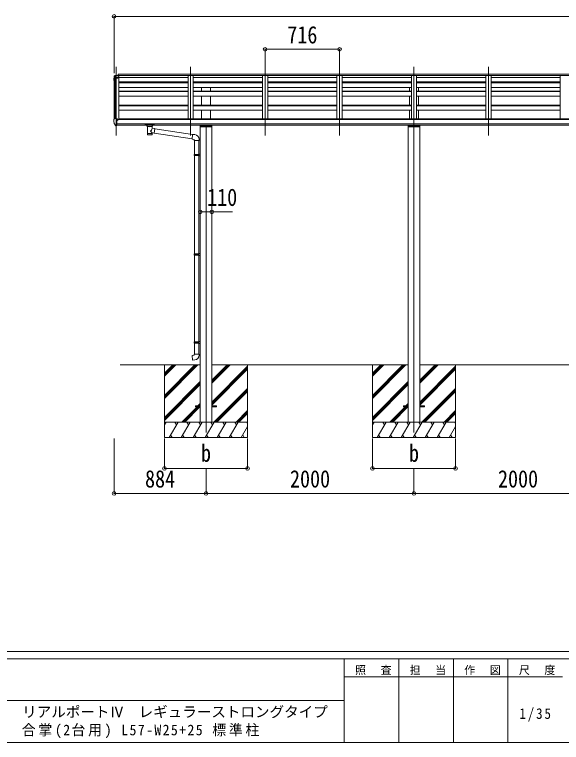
# Model space of a CAD drawing. Units: millimetres at full size, sheet at 1:35. Extents: x -9783 to 9892, y -6828 to 6752.
# Drawn here: x 36 to 5295, y -6828 to 167 of the extents above; entities that cross this region are included whole.
import ezdxf
from ezdxf.enums import TextEntityAlignment as Align

# ---------------------------------------------------------------- set-up
doc = ezdxf.new("R2010")
doc.units = ezdxf.units.MM
doc.header["$LTSCALE"] = 35
doc.header["$PDMODE"] = 32
doc.header["$PDSIZE"] = 35
for name, color, linetype, lineweight in [('0-0_0', 7, 'Continuous', 9), ('0-1_本体', 4, 'Continuous', 9), ('0-2_部品', 7, 'Continuous', 9), ('0-8_PARTS2', 2, 'Continuous', 9), ('0-A_寸法', 6, 'Continuous', 9), ('F-0_240', 7, 'Continuous', 9)]:
    doc.layers.add(name, color=color, linetype=linetype, lineweight=lineweight)
doc.styles.add('ＭＳ ゴシック', font='')
doc.styles.get('ＭＳ ゴシック').set_extended_font_data('MS Gothic')

msp = doc.modelspace()

# ---------------------------------------------------------------- linework, layer by layer
at = {"layer": '0-0_0'}
for p, q in [((1051.09, -3198.79), (1822.09, -3198.79)), ((1477.09, -3198.79), (1477.09, -3898.79)), ((1477.09, -3492.97), (1771.27, -3198.79)), ((1477.09, -3507.11), (1785.41, -3198.79)), ((1477.09, -3521.25), (1799.55, -3198.79)), ((1477.09, -3309.12), (1587.42, -3198.79)), ((1477.09, -3294.98), (1573.28, -3198.79)), ((1477.09, -3280.84), (1559.14, -3198.79)), ((1932.09, -3374.62), (2107.92, -3198.79)), ((1932.09, -3360.48), (2093.78, -3198.79)), ((1932.09, -3346.34), (2079.64, -3198.79)), ((1932.09, -3198.79), (3822.09, -3198.79)), ((1932.09, -3558.47), (2277.09, -3213.47)), ((2277.09, -3198.79), (2277.09, -3898.79)), ((3477.09, -3198.79), (3477.09, -3898.79)), ((3477.09, -3492.97), (3771.27, -3198.79)), ((3477.09, -3507.11), (3785.41, -3198.79)), ((3477.09, -3521.25), (3799.55, -3198.79)), ((3477.09, -3309.12), (3587.42, -3198.79)), ((3477.09, -3294.98), (3573.28, -3198.79)), ((3477.09, -3280.84), (3559.14, -3198.79)), ((3932.09, -3374.62), (4107.92, -3198.79)), ((3932.09, -3360.48), (4093.78, -3198.79)), ((3932.09, -3346.34), (4079.64, -3198.79)), ((3932.09, -3198.79), (5822.09, -3198.79)), ((3932.09, -3558.47), (4277.09, -3213.47)), ((4277.09, -3198.79), (4277.09, -3898.79)), ((1932.09, -3572.61), (2277.09, -3227.62)), ((1932.09, -3586.75), (2277.09, -3241.76)), ((3932.09, -3572.61), (4277.09, -3227.62)), ((3932.09, -3586.75), (4277.09, -3241.76)), ((1477.09, -3705.1), (1822.09, -3360.1)), ((1477.09, -3719.24), (1822.09, -3374.25)), ((1477.09, -3733.39), (1822.09, -3388.39)), ((1953.9, -3748.79), (2277.09, -3425.6)), ((3477.09, -3705.1), (3822.09, -3360.1)), ((3477.09, -3719.24), (3822.09, -3374.25)), ((3477.09, -3733.39), (3822.09, -3388.39)), ((3953.9, -3748.79), (4277.09, -3425.6)), ((1968.04, -3748.79), (2277.09, -3439.75)), ((1982.18, -3748.79), (2277.09, -3453.89)), ((3968.04, -3748.79), (4277.09, -3439.75)), ((3982.18, -3748.79), (4277.09, -3453.89)), ((1645.53, -3748.79), (1791.03, -3603.29)), ((1659.67, -3748.79), (1805.17, -3603.29)), ((1673.82, -3748.79), (1819.32, -3603.29)), ((1800.03, -3594.29), (1822.09, -3572.24)), ((1814.17, -3594.29), (1822.09, -3586.38)), ((3645.53, -3748.79), (3791.03, -3603.29)), ((3659.67, -3748.79), (3805.17, -3603.29)), ((3673.82, -3748.79), (3819.32, -3603.29)), ((3800.03, -3594.29), (3822.09, -3572.24)), ((3814.17, -3594.29), (3822.09, -3586.38)), ((2166.03, -3748.79), (2277.09, -3637.74)), ((2180.17, -3748.79), (2277.09, -3651.88)), ((2194.32, -3748.79), (2277.09, -3666.02)), ((4166.03, -3748.79), (4277.09, -3637.74)), ((4180.17, -3748.79), (4277.09, -3651.88)), ((4194.32, -3748.79), (4277.09, -3666.02)), ((2277.09, -3748.79), (1477.09, -3748.79)), ((1477.09, -3776.3), (1492.97, -3748.79)), ((1521.84, -3898.79), (1608.44, -3748.79)), ((1593.44, -3774.77), (1578.44, -3748.79)), ((1637.31, -3898.79), (1723.91, -3748.79)), ((1708.91, -3774.78), (1693.91, -3748.79)), ((1752.78, -3898.79), (1839.38, -3748.79)), ((1824.38, -3774.78), (1809.38, -3748.79)), ((1868.25, -3898.79), (1954.85, -3748.79)), ((1939.85, -3774.77), (1924.85, -3748.79)), ((1983.72, -3898.79), (2070.32, -3748.79)), ((2055.32, -3774.77), (2040.32, -3748.79)), ((2099.19, -3898.79), (2185.79, -3748.79)), ((2155.79, -3748.79), (2170.79, -3774.77)), ((2271.26, -3748.79), (2277.09, -3758.89)), ((4277.09, -3748.79), (3477.09, -3748.79)), ((3477.09, -3776.3), (3492.97, -3748.79)), ((3521.84, -3898.79), (3608.44, -3748.79)), ((3593.44, -3774.77), (3578.44, -3748.79)), ((3637.31, -3898.79), (3723.91, -3748.79)), ((3708.91, -3774.78), (3693.91, -3748.79)), ((3752.78, -3898.79), (3839.38, -3748.79)), ((3824.38, -3774.78), (3809.38, -3748.79)), ((3868.25, -3898.79), (3954.85, -3748.79)), ((3939.85, -3774.77), (3924.85, -3748.79)), ((3983.72, -3898.79), (4070.32, -3748.79)), ((4055.32, -3774.77), (4040.32, -3748.79)), ((4099.19, -3898.79), (4185.79, -3748.79)), ((4155.79, -3748.79), (4170.79, -3774.77)), ((4271.26, -3748.79), (4277.09, -3758.89)), ((2214.66, -3898.79), (2277.09, -3790.66)), ((4214.66, -3898.79), (4277.09, -3790.66)), ((1477.09, -3898.79), (2277.09, -3898.79)), ((1536.83, -3872.81), (1551.83, -3898.79)), ((1652.3, -3872.81), (1667.3, -3898.79)), ((1767.78, -3872.81), (1782.78, -3898.79)), ((1883.25, -3872.81), (1898.24, -3898.79)), ((1998.71, -3872.81), (2013.71, -3898.79)), ((2114.18, -3872.81), (2129.18, -3898.79)), ((2229.65, -3872.81), (2244.65, -3898.79)), ((3477.09, -3898.79), (4277.09, -3898.79)), ((3536.83, -3872.81), (3551.83, -3898.79)), ((3652.3, -3872.81), (3667.3, -3898.79)), ((3767.78, -3872.81), (3782.78, -3898.79)), ((3883.25, -3872.81), (3898.24, -3898.79)), ((3998.71, -3872.81), (4013.71, -3898.79)), ((4114.18, -3872.81), (4129.18, -3898.79)), ((4229.65, -3872.81), (4244.65, -3898.79))]:
    msp.add_line(p, q, dxfattribs=at)
at = {"layer": '0-1_本体'}
for p, q in [((993.1, -421.42), (993.09, -839.13)), ((994.04, -420.53), (1001.87, -420.12)), ((1002.09, -420.2), (1002.09, -832.58)), ((1002.17, -420.31), (1002.79, -421.93)), ((6724.09, -420.11), (1032.59, -420.11)), ((1038.09, -420.11), (1038.09, -842.41)), ((1038.09, -436.65), (1704.09, -436.65)), ((1038.09, -480.23), (1704.09, -480.23)), ((1038.09, -482.61), (1704.09, -482.61)), ((1704.09, -485.59), (1038.09, -485.59)), ((1704.09, -488.17), (1038.09, -488.17)), ((1704.09, -420.11), (1704.09, -836)), ((1704.09, -420.11), (1754.09, -420.11)), ((1754.09, -420.11), (1754.09, -836)), ((1754.09, -436.65), (2420.09, -436.65)), ((1754.09, -480.23), (2420.09, -480.23)), ((1754.09, -482.61), (2420.09, -482.61)), ((2420.09, -485.59), (1754.09, -485.59)), ((2420.09, -488.17), (1754.09, -488.17)), ((1834.59, -485.59), (1834.59, -482.61)), ((1919.59, -485.59), (1919.59, -482.61)), ((2420.09, -420.11), (2420.09, -836)), ((2420.09, -420.11), (2470.09, -420.11)), ((2470.09, -420.11), (2470.09, -836)), ((2470.09, -436.65), (3136.09, -436.65)), ((2470.09, -480.23), (3136.09, -480.23)), ((2470.09, -482.61), (3136.09, -482.61)), ((3136.09, -485.59), (2470.09, -485.59)), ((3136.09, -488.17), (2470.09, -488.17)), ((3136.09, -420.11), (3136.09, -836)), ((3136.09, -420.11), (3186.09, -420.11)), ((3186.09, -420.11), (3186.09, -836)), ((3186.09, -436.65), (3852.09, -436.65)), ((3186.09, -480.23), (3852.09, -480.23)), ((3186.09, -482.61), (3852.09, -482.61)), ((3852.09, -485.59), (3186.09, -485.59)), ((3852.09, -488.17), (3186.09, -488.17)), ((3834.59, -485.59), (3834.59, -482.61)), ((3852.09, -420.11), (3852.09, -836)), ((3852.09, -420.11), (3902.09, -420.11)), ((3902.09, -420.11), (3902.09, -836)), ((3902.09, -436.65), (4568.09, -436.65)), ((3902.09, -480.23), (4568.09, -480.23)), ((3902.09, -482.61), (4568.09, -482.61)), ((4568.09, -485.59), (3902.09, -485.59)), ((4568.09, -488.17), (3902.09, -488.17)), ((3919.59, -485.59), (3919.59, -482.61)), ((4568.09, -420.11), (4568.09, -836)), ((4568.09, -420.11), (4618.09, -420.11)), ((4618.09, -420.11), (4618.09, -836)), ((4618.09, -436.65), (5284.09, -436.65)), ((4618.09, -480.23), (5284.09, -480.23)), ((4618.09, -482.61), (5284.09, -482.61)), ((5284.09, -485.59), (4618.09, -485.59)), ((5284.09, -488.17), (4618.09, -488.17)), ((5284.09, -420.11), (5284.09, -836)), ((5284.09, -420.11), (5334.09, -420.11)), ((1704.09, -532.95), (1038.09, -532.95)), ((2420.09, -532.95), (1754.09, -532.95)), ((1834.59, -568.93), (1834.59, -532.95)), ((1919.59, -568.93), (1919.59, -532.95)), ((3136.09, -532.95), (2470.09, -532.95)), ((3852.09, -532.95), (3186.09, -532.95)), ((3834.59, -568.93), (3834.59, -532.95)), ((4568.09, -532.95), (3902.09, -532.95)), ((3919.59, -568.93), (3919.59, -532.95)), ((5284.09, -532.95), (4618.09, -532.95)), ((1704.09, -568.93), (1038.09, -568.93)), ((1704.09, -573.73), (1038.09, -573.73)), ((1704.09, -618.02), (1038.09, -618.02)), ((2420.09, -568.93), (1754.09, -568.93)), ((2420.09, -573.73), (1754.09, -573.73)), ((2420.09, -618.02), (1754.09, -618.02)), ((1834.59, -702.21), (1834.59, -618.02)), ((1919.59, -702.21), (1919.59, -618.02)), ((3136.09, -568.93), (2470.09, -568.93)), ((3136.09, -573.73), (2470.09, -573.73)), ((3136.09, -618.02), (2470.09, -618.02)), ((3852.09, -568.93), (3186.09, -568.93)), ((3852.09, -573.73), (3186.09, -573.73)), ((3852.09, -618.02), (3186.09, -618.02)), ((3834.59, -702.21), (3834.59, -618.02)), ((4568.09, -568.93), (3902.09, -568.93)), ((4568.09, -573.73), (3902.09, -573.73)), ((4568.09, -618.02), (3902.09, -618.02)), ((3919.59, -702.21), (3919.59, -618.02)), ((5284.09, -568.93), (4618.09, -568.93)), ((5284.09, -573.73), (4618.09, -573.73)), ((5284.09, -618.02), (4618.09, -618.02)), ((1704.09, -702.21), (1038.09, -702.21)), ((1704.09, -709.06), (1038.09, -709.06)), ((1704.09, -752.66), (1038.09, -752.66)), ((2420.09, -702.21), (1754.09, -702.21)), ((2420.09, -709.06), (1754.09, -709.06)), ((2420.09, -752.66), (1754.09, -752.66)), ((1834.59, -836), (1834.59, -752.66)), ((1919.59, -836), (1919.59, -752.66)), ((3136.09, -702.21), (2470.09, -702.21)), ((3136.09, -709.06), (2470.09, -709.06)), ((3136.09, -752.66), (2470.09, -752.66)), ((3852.09, -702.21), (3186.09, -702.21)), ((3852.09, -709.06), (3186.09, -709.06)), ((3852.09, -752.66), (3186.09, -752.66)), ((3834.59, -836), (3834.59, -752.66)), ((4568.09, -702.21), (3902.09, -702.21)), ((4568.09, -709.06), (3902.09, -709.06)), ((4568.09, -752.66), (3902.09, -752.66)), ((3919.59, -836), (3919.59, -752.66)), ((5284.09, -702.21), (4618.09, -702.21)), ((5284.09, -709.06), (4618.09, -709.06)), ((5284.09, -752.66), (4618.09, -752.66)), ((1038.09, -836), (1038.09, -836)), ((1043.09, -836), (1043.09, -842.41)), ((6711.09, -836), (1043.09, -836)), ((1019.59, -842.41), (6734.59, -842.41)), ((1019.59, -883.92), (6734.59, -883.92)), ((1019.59, -895.83), (6734.59, -895.83)), ((1822.09, -912.76), (1822.09, -3748.79)), ((1932.09, -912.76), (1932.09, -3748.79)), ((3822.09, -912.76), (3822.09, -3748.79)), ((3932.09, -912.76), (3932.09, -3748.79))]:
    msp.add_line(p, q, dxfattribs=at)
for points in [[(6724.09, -405.67), (1032.59, -405.67), (1032.59, -420.11)], [(1002.79, -832.58), (1002.79, -420.11), (1038.09, -420.11)]]:
    msp.add_lwpolyline(points, dxfattribs=at)
msp.add_circle((1027.06, -847.08), 3, dxfattribs=at)
for centre, radius, start, end in [((994.09, -421.53), 1, 93, 173.76966), ((1001.89, -420.42), 0.301, 21.06327, 92.86679)]:
    msp.add_arc(centre, radius, start, end, dxfattribs=at)
at = {"layer": '0-2_部品', "color": 4}
for p, q in [((991.09, -446.89), (991.09, -447.52)), ((998, -438.08), (993.93, -443.89)), ((1001.09, -437.52), (998.76, -437.66)), ((1001.09, -437.52), (1019.59, -437.52)), ((1013.09, -445.59), (1013.09, -437.52)), ((1019.59, -437.52), (1029.59, -437.6)), ((1019.59, -445.59), (1019.59, -442.7)), ((1029.59, -442.7), (1019.59, -442.7)), ((1029.59, -442.7), (1029.59, -437.6)), ((1030.09, -431.15), (1030.09, -445.59)), ((1030.09, -431.15), (1032.59, -431.15)), ((1031.09, -431.15), (1031.09, -445.59)), ((998, -833.2), (993.93, -839.01)), ((1013.09, -901.13), (1013.09, -832.63)), ((1014.59, -833.55), (1013.09, -833.55)), ((1014.59, -833.55), (1014.59, -839.72)), ((1024.27, -835.05), (1014.59, -834.33)), ((1014.59, -837.32), (1028.59, -837.38)), ((1025.09, -837.36), (1025.09, -835.46)), ((1029.59, -838.48), (1029.59, -842.46)), ((991.09, -842), (991.09, -842.63)), ((1005.47, -899.32), (995.72, -883.94)), ((1011.59, -901.04), (1007.88, -900.81)), ((1011.59, -901.04), (1013.09, -901.13)), ((1019.59, -842.37), (1013.09, -841.97)), ((1013.09, -898.93), (1013.59, -898.93)), ((1013.59, -898.93), (1014.09, -897.93)), ((1019.59, -897.93), (1014.09, -897.93)), ((1024.06, -847.55), (1024.59, -847.55)), ((1024.59, -847.55), (1024.89, -847.55)), ((1823.09, -903.51), (1931.09, -903.51)), ((3823.09, -903.51), (3931.09, -903.51)), ((1777.09, -3594.29), (1777.09, -3603.29)), ((1822.09, -3594.29), (1777.09, -3594.29)), ((1822.09, -3603.29), (1777.09, -3603.29)), ((1977.09, -3594.29), (1932.09, -3594.29)), ((1977.09, -3603.29), (1932.09, -3603.29)), ((1977.09, -3594.29), (1977.09, -3603.29)), ((3777.09, -3594.29), (3777.09, -3603.29)), ((3822.09, -3594.29), (3777.09, -3594.29)), ((3822.09, -3603.29), (3777.09, -3603.29)), ((3977.09, -3594.29), (3932.09, -3594.29)), ((3977.09, -3603.29), (3932.09, -3603.29)), ((3977.09, -3594.29), (3977.09, -3603.29))]:
    msp.add_line(p, q, dxfattribs=at)
at = {"layer": '0-2_部品'}
for p, q in [((1292.59, -884.13), (1292.59, -894.89)), ((1292.59, -884.33), (1292.59, -885.87)), ((1294.59, -883.47), (1377.59, -883.47)), ((1294.59, -885.65), (1377.59, -885.65)), ((1294.59, -895.56), (1309.09, -895.56)), ((1309.09, -902.37), (1309.09, -892.09)), ((1313.19, -906.87), (1313.17, -987.16)), ((1358.99, -924.44), (1358.99, -906.85)), ((1363.09, -902.37), (1363.09, -892.09)), ((1363.09, -895.56), (1377.59, -895.56)), ((1379.59, -884.13), (1379.59, -894.89)), ((1384.21, -928.35), (1358.99, -924.43)), ((1359.01, -987.16), (1358.99, -970.53)), ((1358.99, -970.78), (1377.19, -973.61)), ((1384.21, -928.35), (1377.19, -973.61)), ((1744.36, -1028.78), (1377.46, -971.86)), ((1748.03, -986.85), (1383.9, -930.36)), ((1769.01, -986.97), (1748.17, -985.15)), ((1764.09, -1042.72), (1810.09, -1042.72)), ((1766.09, -1042.72), (1766.09, -1176.71)), ((1808.09, -1042.72), (1808.09, -1174.15)), ((1810.09, -1042.72), (1810.09, -1031.8)), ((1764.09, -1178.71), (1765.09, -1176.71)), ((1764.09, -1178.71), (1808.09, -1178.71)), ((1764.09, -1178.71), (1764.09, -1186.71)), ((1764.09, -1186.71), (1808.09, -1186.71)), ((1764.09, -1186.71), (1765.09, -1188.71)), ((1765.09, -1176.71), (1808.09, -1176.71)), ((1765.09, -1188.71), (1808.09, -1188.71)), ((1766.09, -1188.71), (1766.09, -2132.9)), ((1803.61, -1178.71), (1803.18, -1176.71)), ((1806.09, -1174.21), (1822.09, -1173.74)), ((1806.09, -1176.21), (1806.09, -1174.21)), ((1806.09, -1176.21), (1808.09, -1176.21)), ((1822.09, -1173.74), (1822.09, -1191.68)), ((1806.09, -1191.21), (1806.09, -1189.21)), ((1806.09, -1191.21), (1822.09, -1191.68)), ((1808.09, -1191.27), (1808.09, -2130.34)), ((1764.09, -2134.9), (1765.09, -2132.9)), ((1764.09, -2134.9), (1808.09, -2134.9)), ((1764.09, -2134.9), (1764.09, -2142.9)), ((1764.09, -2142.9), (1808.09, -2142.9)), ((1764.09, -2142.9), (1765.09, -2144.9)), ((1765.09, -2132.9), (1808.09, -2132.9)), ((1765.09, -2144.9), (1808.09, -2144.9)), ((1766.09, -2144.9), (1766.09, -2978.06)), ((1803.61, -2134.9), (1803.18, -2132.9)), ((1806.09, -2130.4), (1822.09, -2129.93)), ((1806.09, -2132.4), (1806.09, -2130.4)), ((1806.09, -2132.4), (1808.09, -2132.4)), ((1806.09, -2147.4), (1806.09, -2145.4)), ((1806.09, -2147.4), (1822.09, -2147.87)), ((1808.09, -2147.46), (1808.09, -2975.5)), ((1822.09, -2129.93), (1822.09, -2147.87)), ((1764.09, -2980.06), (1765.09, -2978.06)), ((1764.09, -2980.06), (1808.09, -2980.06)), ((1764.09, -2980.06), (1764.09, -2988.06)), ((1764.09, -2988.06), (1808.09, -2988.06)), ((1764.09, -2988.06), (1765.09, -2990.06)), ((1765.09, -2978.06), (1808.09, -2978.06)), ((1765.09, -2990.06), (1808.09, -2990.06)), ((1766.09, -2990.06), (1766.09, -3096.2)), ((1803.61, -2980.06), (1803.18, -2978.06)), ((1806.09, -2975.56), (1822.09, -2975.09)), ((1806.09, -2977.56), (1806.09, -2975.56)), ((1806.09, -2977.56), (1808.09, -2977.56)), ((1806.09, -2992.56), (1806.09, -2990.56)), ((1806.09, -2992.56), (1822.09, -2993.03)), ((1808.09, -2992.62), (1808.09, -3096.2)), ((1822.09, -2975.09), (1822.09, -2993.03)), ((1764.09, -3096.2), (1810.09, -3096.2)), ((1764.09, -3106.2), (1764.09, -3096.2)), ((1810.09, -3096.2), (1810.09, -3107.11))]:
    msp.add_line(p, q, dxfattribs=at)
at = {"layer": '0-2_部品', "color": 4}
for points in [[(1013.09, -832.63), (1001.09, -832.63), (998.76, -832.78)], [(1024.27, -835.05), (1024.43, -835.07), (1024.59, -835.1), (1024.73, -835.14), (1024.86, -835.19), (1024.96, -835.25), (1025.03, -835.32), (1025.08, -835.39), (1025.09, -835.46)], [(1013.09, -887.24), (1016.25, -886.84), (1019.59, -886.41)], [(1019.59, -897.93), (1019.59, -839.72), (1014.59, -839.72)], [(1024.89, -846.36), (1024.89, -847.55), (1029.59, -847.55)], [(1029.59, -845.93), (1029.59, -847.55), (1030.06, -847.55)], [(1934.09, -895.83), (1934.09, -912.76), (1820.09, -912.76), (1820.09, -895.83)], [(3934.09, -895.83), (3934.09, -912.76), (3820.09, -912.76), (3820.09, -895.83)]]:
    msp.add_lwpolyline(points, dxfattribs=at)
at = {"layer": '0-2_部品'}
for points in [[(1292.59, -884.13), (1292.63, -883.94), (1292.71, -883.8), (1292.81, -883.71), (1292.91, -883.65), (1293.03, -883.6), (1293.32, -883.54), (1293.81, -883.49), (1294.36, -883.47), (1294.59, -883.47)], [(1292.59, -894.89), (1292.63, -895.09), (1292.71, -895.23), (1292.81, -895.32), (1292.91, -895.38), (1293.03, -895.43), (1293.32, -895.49), (1293.81, -895.54), (1294.36, -895.56), (1294.59, -895.56)], [(1309.13, -902.31), (1309.1, -902.67), (1309.35, -903.62), (1309.87, -904.51), (1310.67, -905.34), (1311.79, -906.14), (1313.19, -906.87)], [(1358.99, -906.85), (1359.22, -906.76), (1360.58, -906.03), (1361.69, -905.18), (1362.45, -904.31), (1362.91, -903.41), (1363.08, -902.53)], [(1377.59, -883.47), (1377.94, -883.48), (1378.47, -883.5), (1378.92, -883.55), (1379.23, -883.63), (1379.39, -883.73), (1379.51, -883.87), (1379.58, -884.05), (1379.59, -884.13)], [(1377.59, -895.56), (1377.94, -895.55), (1378.47, -895.53), (1378.92, -895.48), (1379.23, -895.4), (1379.39, -895.3), (1379.51, -895.16), (1379.58, -894.98), (1379.59, -894.89)], [(1748.17, -985.15), (1744.17, -1030.97), (1764.09, -1032.72), (1764.09, -1042.72)], [(1803.61, -1178.71), (1803.61, -1186.71), (1803.18, -1188.71)], [(1806.09, -1189.21), (1808.09, -1189.21), (1808.09, -1176.21)], [(1803.61, -2134.9), (1803.61, -2142.9), (1803.18, -2144.9)], [(1806.09, -2145.4), (1808.09, -2145.4), (1808.09, -2132.4)], [(1803.61, -2980.06), (1803.61, -2988.06), (1803.18, -2990.06)], [(1806.09, -2990.56), (1808.09, -2990.56), (1808.09, -2977.56)], [(1769.01, -3151.94), (1748.17, -3153.77), (1744.17, -3107.94), (1764.09, -3106.2)]]:
    msp.add_lwpolyline(points, dxfattribs=at)
at = {"layer": '0-2_部品', "color": 4}
for centre, radius, start, end in [((994.09, -446.89), 3, 93, 180), ((1193.09, -447.52), 202, 180, 188.08549), ((998.82, -438.66), 1, 93.5, 145), ((994.09, -842), 3, 93, 180), ((998.82, -833.77), 1, 93.5, 145), ((1183.58, -842.63), 192.49, 180.0008, 192.1233), ((998.32, -882.44), 3, 191.83348, 210), ((1008.07, -897.82), 3, 210, 266.5), ((1027.09, -847.55), 2.5, 151.64236, 180), ((1027.09, -847.55), 2.5, 0, 151.64236)]:
    msp.add_arc(centre, radius, start, end, dxfattribs=at)
at = {"layer": '0-2_部品'}
for centre, start, end in [((1765.09, -1031.8), 0, 85), ((1765.09, -3107.11), 275, 0)]:
    msp.add_arc(centre, 45, start, end, dxfattribs=at)
at = {"layer": '0-2_部品', "color": 4}
msp.add_ellipse((1028.59, -838.48), major_axis=(-0.02, 1.1), ratio=0.906239, start_param=4.6917496, end_param=6.2625459, dxfattribs=at)
at = {"layer": '0-2_部品'}
for centre, major_axis, ratio, start_param, end_param in [((1294.59, -885.87), (2, 0), 0.109601, 1.5707963, 3.1415927), ((1336.09, -892.09), (27, 0), 0.122176, 6.2831853, 9.424778), ((1336.1, -907.32), (-22.91, 0.42), 0.072511, 0.0008029, 1.5715993), ((1336.1, -908.94), (-22.91, 0.42), 0.072511, 0.0008029, 1.5715993), ((1336.08, -907.32), (22.92, 0.42), 0.07247, 4.71158, 6.2823764), ((1336.08, -908.94), (22.92, 0.42), 0.07247, 4.71158, 6.2823764), ((1347.09, -902.37), (16, 0), 0.361356, 6.2636979, 6.2831853), ((1377.59, -885.87), (2, 0), 0.109601, 0, 1.5707963), ((1336.09, -974.72), (22.91, 0), 0.122865, 3.1415927, 6.2831853), ((1336.09, -950.98), (-22.81, -26.62), 0.234429, 1.6855472, 3.1268519), ((1338.64, -948.34), (20.32, -22.25), 0.045535, 0.0389954, 1.3075346), ((1336.09, -987.16), (22.92, 0), 0.101955, 3.1415499, 6.2833984)]:
    msp.add_ellipse(centre, major_axis=major_axis, ratio=ratio, start_param=start_param, end_param=end_param, dxfattribs=at)
at = {"layer": '0-8_PARTS2'}
for p, q in [((1013.09, -996.45), (1013.09, -333.92)), ((1729.09, -996.45), (1729.09, -333.92)), ((2445.09, -996.45), (2445.09, -333.92)), ((3161.09, -996.45), (3161.09, -333.92)), ((3877.09, -996.45), (3877.09, -333.92)), ((4593.09, -996.45), (4593.09, -333.92)), ((1877.09, -902.66), (1877.09, -3848.79)), ((3877.09, -902.66), (3877.09, -3848.79))]:
    msp.add_line(p, q, dxfattribs=at)
at = {"layer": '0-A_寸法'}
for p, q in [((993.1, 149.57), (993.1, -396.06)), ((993.1, 149.57), (6761.09, 149.57)), ((2445.09, -167.05), (2445.09, -396.06)), ((2445.09, -167.05), (3161.09, -167.05)), ((3161.09, -167.05), (3161.09, -396.06)), ((1822.09, -1728.97), (1932.09, -1728.97)), ((1932.09, -1728.97), (2132.09, -1728.97)), ((993.1, -4435.16), (993.1, -3906.21)), ((1477.09, -4195.18), (1477.09, -3906.21)), ((2277.09, -4195.18), (2277.09, -3906.21)), ((3477.09, -4195.18), (3477.09, -3906.21)), ((4277.09, -4195.18), (4277.09, -3906.21)), ((1477.09, -4195.18), (2277.09, -4195.18)), ((1877.09, -4435.16), (1877.09, -4195.18)), ((3477.09, -4195.18), (4277.09, -4195.18)), ((3877.09, -4435.16), (3877.09, -4195.18)), ((993.1, -4435.16), (1877.09, -4435.16)), ((1877.09, -4435.16), (3877.09, -4435.16)), ((5877.09, -4435.16), (3877.09, -4435.16))]:
    msp.add_line(p, q, dxfattribs=at)
for p in [(993.1, 149.57), (2445.09, -167.05), (3161.09, -167.05), (1822.09, -1728.97), (1932.09, -1728.97), (1477.09, -4195.18), (2277.09, -4195.18), (3477.09, -4195.18), (4277.09, -4195.18), (993.1, -4435.16), (1877.09, -4435.16), (3877.09, -4435.16)]:
    msp.add_point(p, dxfattribs=at)
at = {"layer": 'F-0_240', "color": 5}
for p, q in [((-9783.03, -5953.1), (9396.97, -5953.1)), ((-9783.03, -6023.1), (6285.75, -6023.1)), ((3205.75, -6023.1), (3205.75, -6828.1)), ((3730.75, -6023.1), (3730.75, -6828.1)), ((4255.75, -6023.1), (4255.75, -6828.1)), ((4780.75, -6023.1), (4780.75, -6828.1)), ((3205.75, -6198.1), (5305.75, -6198.1)), ((-3969.25, -6425.6), (3205.75, -6425.6)), ((-9783.03, -6828.1), (9396.97, -6828.1))]:
    msp.add_line(p, q, dxfattribs=at)

# ---------------------------------------------------------------- texts
at = {"layer": '0-A_寸法', "color": 7, "style": 'ＭＳ ゴシック', "width": 0.85}
for s, p in [('716', (2658.71, -160.05)), ('110', (1887.71, -1721.97)), ('b', (1828.96, -4180.81)), ('b', (3828.96, -4180.81)), ('884', (1290.72, -4428.16)), ('2000', (2684.59, -4428.16)), ('2000', (4684.59, -4428.16))]:
    msp.add_text(s, height=166.8, dxfattribs=at).set_placement(p, align=Align.BOTTOM_LEFT)
at = {"layer": 'F-0_240', "style": 'ＭＳ ゴシック'}
msp.add_text('リアルポートⅣ\u3000レギュラーストロングタイプ', height=102.6, dxfattribs=at).set_placement((109.35, -6616.22), align=Align.BOTTOM_LEFT)
at = {"layer": 'F-0_240', "attachment_point": 7, "style": 'ＭＳ ゴシック'}
for s, insert, char_height in [('\\T1.17;照\u3000査', (3310.76, -6180.6), 76.98), ('\\T1.17;担\u3000当', (3835.76, -6180.6), 76.98), ('\\T1.17;作\u3000図', (4360.75, -6180.6), 76.98), ('\\T1.17;尺\u3000度', (4885.76, -6180.6), 76.98), ('\\T1.28;\\W0.9;1/35', (4890.13, -6626.85), 102.6), ('\\T1.2;\\W0.95;合掌(2台用)\\~L57-W25+25\\~標準柱', (105.77, -6786.55), 102.6)]:
    msp.add_mtext(s, dxfattribs=dict(at, insert=insert, char_height=char_height))

doc.saveas('drawing.dxf')
